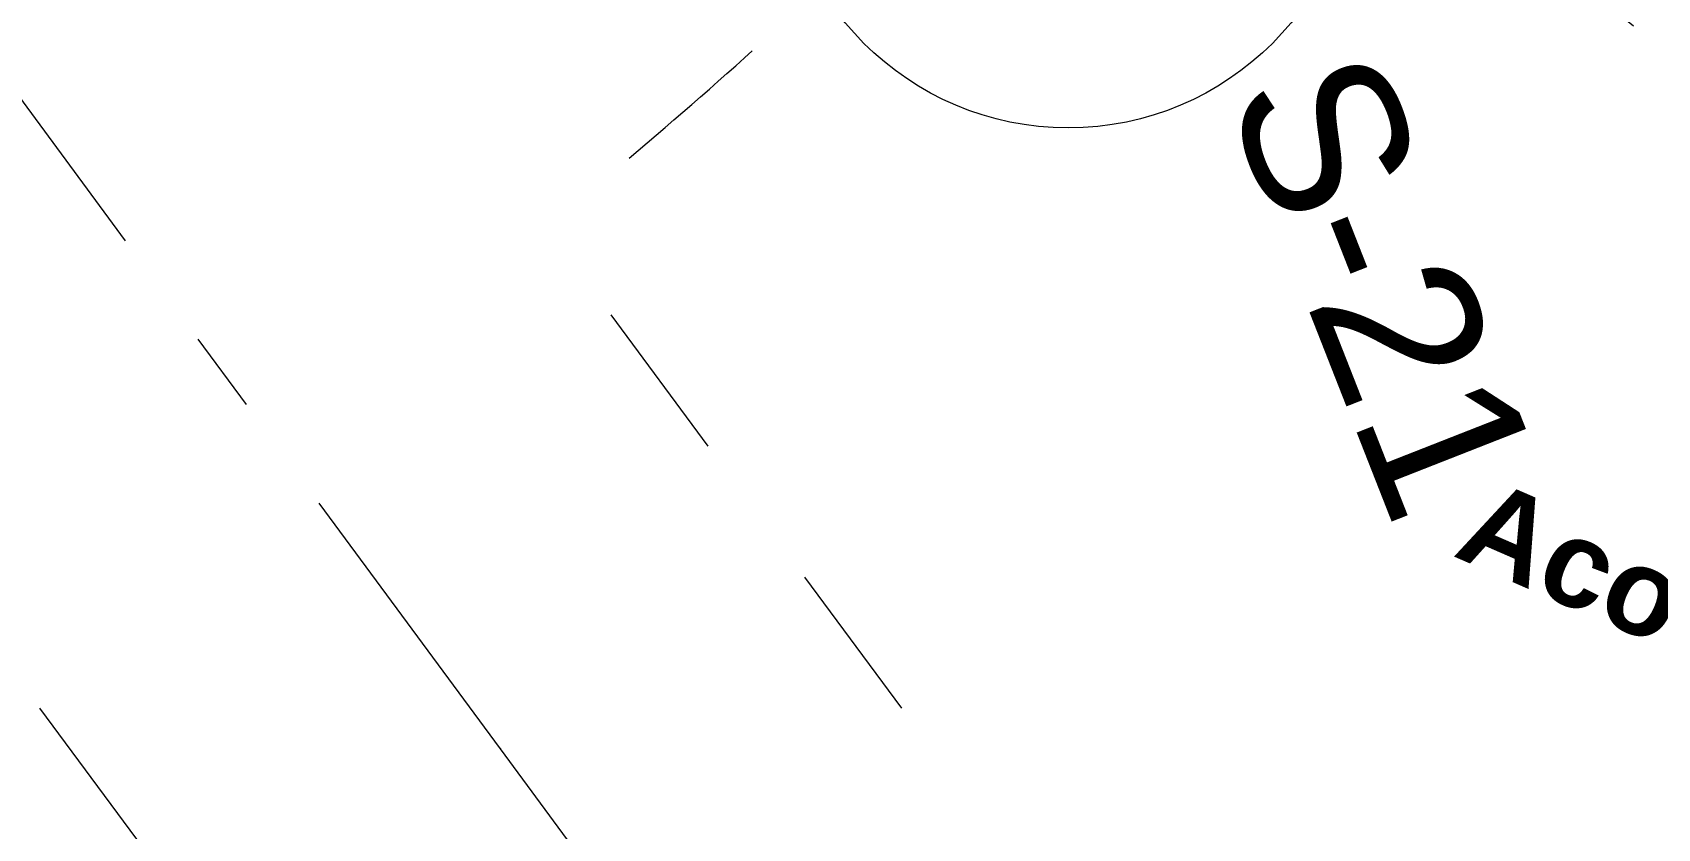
# Model space of a CAD drawing. Header units: millimetres. Extents: x -50172 to 90294, y -80883 to 25069.
# Drawn here: x -22221 to -19408, y -51568 to -50189 of the extents above; entities that cross this region are included whole.
import ezdxf
from ezdxf.enums import TextEntityAlignment as Align

# ---------------------------------------------------------------- set-up
doc = ezdxf.new("R2010")
doc.units = ezdxf.units.MM
doc.header["$MEASUREMENT"] = 0
doc.linetypes.add('Dashed', pattern=[564.444447, 282.222223, -282.222223])
doc.linetypes.add('Double Dashed', pattern=[1093.611073, 529.166651, -211.666656, 141.111112, -211.666656])
for name, color, linetype in [('A-95-MC_Marker_Section_P2.Marker', 7, 'Continuous'), ('New_A-15-MG_Structural_Grid_Phase_2', 7, 'Continuous'), ('New_A-25-M_Wall_Int', 7, 'Continuous')]:
    doc.layers.add(name, color=color, linetype=linetype)
for name, color, linetype, lineweight in [('A-95-MC_Marker_Section_P2.Marker_Pen_No__6', 7, 'Continuous', 35), ('New_A-25-M_Wall_Int_Pen_No__1', 7, 'Continuous', 13), ('New_A-95-P_Drawing_Pen_No__1', 7, 'Continuous', 13), ('New_A-95-P_Text_1_50_GA_Pen_No__1', 7, 'Continuous', 13)]:
    doc.layers.add(name, color=color, linetype=linetype, lineweight=lineweight)
for name, color, linetype, lineweight, true_color in [('New_A-15-MG_Structural_Grid_Phase_2_Pen_No__222', 7, 'Continuous', 13, 0x65af33), ('New_A-25-M_Wall_Int_Pen_No__107', 7, 'Continuous', 15, 0xa6a6a6), ('New_A-25-M_Wall_Int_Pen_No__81', 7, 'Continuous', 20, 0x6a6a6a)]:
    doc.layers.add(name, color=color, linetype=linetype, lineweight=lineweight, true_color=true_color)
doc.styles.add('GENERATED_STYLE_2', font='')
doc.styles.add('GENERATED_STYLE_4', font='')
doc.styles.get('GENERATED_STYLE_2').set_extended_font_data('Swis721 BT', bold=True)
doc.styles.get('GENERATED_STYLE_4').set_extended_font_data('Swis721 BT')

# ---------------------------------------------------------------- blocks, each defined once
blk = doc.blocks.new('Wall_74_1', base_point=(-29918.5, -50217.2))
at = {"layer": 'New_A-25-M_Wall_Int_Pen_No__107', "linetype": 'Continuous'}
for points in [[(-20081.5, -46377.2, -0.413614), (-29924.5, -50231), (-29930.5, -50244.7, 0.413614), (-20067.8, -46383.2)], [(-20095.3, -46371.2, -0.413614), (-29918.5, -50217.2), (-29924.5, -50231, 0.413614), (-20081.5, -46377.2)]]:
    blk.add_hatch(color=256, dxfattribs=at).paths.add_polyline_path(points)
at = {"layer": 'New_A-25-M_Wall_Int_Pen_No__81', "linetype": 'Continuous', "lineweight": 0, "true_color": 0x353535}
for points in [[(-20067.8, -46383.2, -0.413614), (-29930.5, -50244.7), (-29930.9, -50245.6, 0.413614), (-20066.9, -46383.6)], [(-20021.1, -46403.7, -0.413614), (-29950.8, -50291.5), (-29951.2, -50292.4, 0.413614), (-20020.2, -46404.1)]]:
    blk.add_hatch(color=250, dxfattribs=at).paths.add_polyline_path(points)
at = {"layer": 'New_A-25-M_Wall_Int_Pen_No__1', "linetype": 'Continuous'}
for radius in [7498.1, 7497.1, 7482.1, 7467.1, 7549.1, 7548.1]:
    blk.add_arc((-26933.8, -43372.5), radius, 246.44045, 336.32308, dxfattribs=at)
blk = doc.blocks.new('Standard grid marker_13')
at = {"layer": 'New_A-15-MG_Structural_Grid_Phase_2_Pen_No__222', "linetype": 'Double Dashed'}
for p, q in [((2590.6, 0), (19354.3, 0)), ((19354.3, 0), (21944.9, 0))]:
    blk.add_line(p, q, dxfattribs=at)
blk.add_point((19354.3, 0), dxfattribs=at)
blk.add_point((19354.3, 0), dxfattribs=at)
at = {"layer": 'New_A-15-MG_Structural_Grid_Phase_2_Pen_No__222', "style": 'GENERATED_STYLE_4'}
for tag, p in [('AC_MarkerText_1_0', (-500, 43.6)), ('AC_MarkerText_1_1', (22444.9, 43.6))]:
    blk.add_attdef(tag, text='', height=350, rotation=210.0234, dxfattribs=at).set_placement(p, align=Align.MIDDLE_CENTER)
blk = doc.blocks.new('Standard grid marker_14')
at = {"layer": 'New_A-15-MG_Structural_Grid_Phase_2_Pen_No__222', "linetype": 'Double Dashed'}
blk.add_line((2591.1, 0), (19467, 0), dxfattribs=at)
at = {"layer": 'New_A-15-MG_Structural_Grid_Phase_2_Pen_No__222', "style": 'GENERATED_STYLE_4'}
for tag, p in [('AC_MarkerText_1_0', (-500, 43.9)), ('AC_MarkerText_1_1', (22558.2, 43.9))]:
    blk.add_attdef(tag, text='', height=350, rotation=195.0277, dxfattribs=at).set_placement(p, align=Align.MIDDLE_CENTER)
blk = doc.blocks.new('Standard grid marker_38')
at = {"layer": 'New_A-15-MG_Structural_Grid_Phase_2_Pen_No__222', "linetype": 'Continuous'}
blk.add_circle((-500, -897.4), 500, dxfattribs=at)
at = {"layer": 'New_A-15-MG_Structural_Grid_Phase_2_Pen_No__222', "style": 'GENERATED_STYLE_4'}
for tag, p in [('AC_MarkerText_1_0', (-500, -861)), ('AC_MarkerText_1_1', (23361.2, -861))]:
    blk.add_attdef(tag, text='', height=350, rotation=270, dxfattribs=at).set_placement(p, align=Align.MIDDLE_CENTER)
blk = doc.blocks.new('Cutting Plane_1_1', base_point=(-16057.7, -71396.2))
at = {"layer": 'A-95-MC_Marker_Section_P2.Marker_Pen_No__6', "insert": (-20161.3, -50300), "char_height": 275, "attachment_point": 7, "rotation": 291.4404, "style": 'GENERATED_STYLE_4'}
blk.add_mtext('\\A1;{\\fSwis721 BT|b0|i0|c0|p34;S-21}', dxfattribs=at)

msp = doc.modelspace()

# ---------------------------------------------------------------- linework, layer by layer
at = {"layer": 'New_A-95-P_Drawing_Pen_No__1', "linetype": 'Dashed'}
for p, q in [((-21219.6, -50678.6), (-11133.8, -64338.6)), ((-22208.7, -51359.3), (-12099.1, -65051.3))]:
    msp.add_line(p, q, dxfattribs=at)
msp.add_arc((-26783.5, -43782), 8672, 310.18591, 327.3612, dxfattribs=at)

# ---------------------------------------------------------------- block references
at = {"layer": 'A-95-MC_Marker_Section_P2.Marker'}
msp.add_blockref('Cutting Plane_1_1', (-16057.7, -71396.2), dxfattribs=at)
at = {"layer": 'New_A-15-MG_Structural_Grid_Phase_2', "color": 8, "linetype": 'Continuous', "lineweight": 15, "zscale": 1000}
for name, p, rotation in [('Standard grid marker_38', (-21050.7, -49037.7), 66.44041158399293), ('Standard grid marker_14', (-4601.2, -62025.7), 141.4127390902341), ('Standard grid marker_13', (-9920.8, -67004.8), 126.417012497801)]:
    msp.add_blockref(name, p, dxfattribs=dict(at, rotation=rotation))
at = {"layer": 'New_A-25-M_Wall_Int', "color": 250, "lineweight": 50, "true_color": 0x2a2a2a}
msp.add_blockref('Wall_74_1', (-29918.5, -50217.2), dxfattribs=at)

# ---------------------------------------------------------------- texts
at = {"layer": 'New_A-95-P_Text_1_50_GA_Pen_No__1', "linetype": 'Continuous', "insert": (-19743.9, -51047.3), "char_height": 150, "width": 3220.543, "attachment_point": 4, "rotation": 336.4404, "style": 'GENERATED_STYLE_2'}
msp.add_mtext('\\A1;{\\fSwis721 BT|b1|i0|c0|p34;Acoustic ceiling\\P\\fSwis721 BT|b1|i0|c0|p34;}', dxfattribs=at)

doc.saveas('drawing.dxf')
